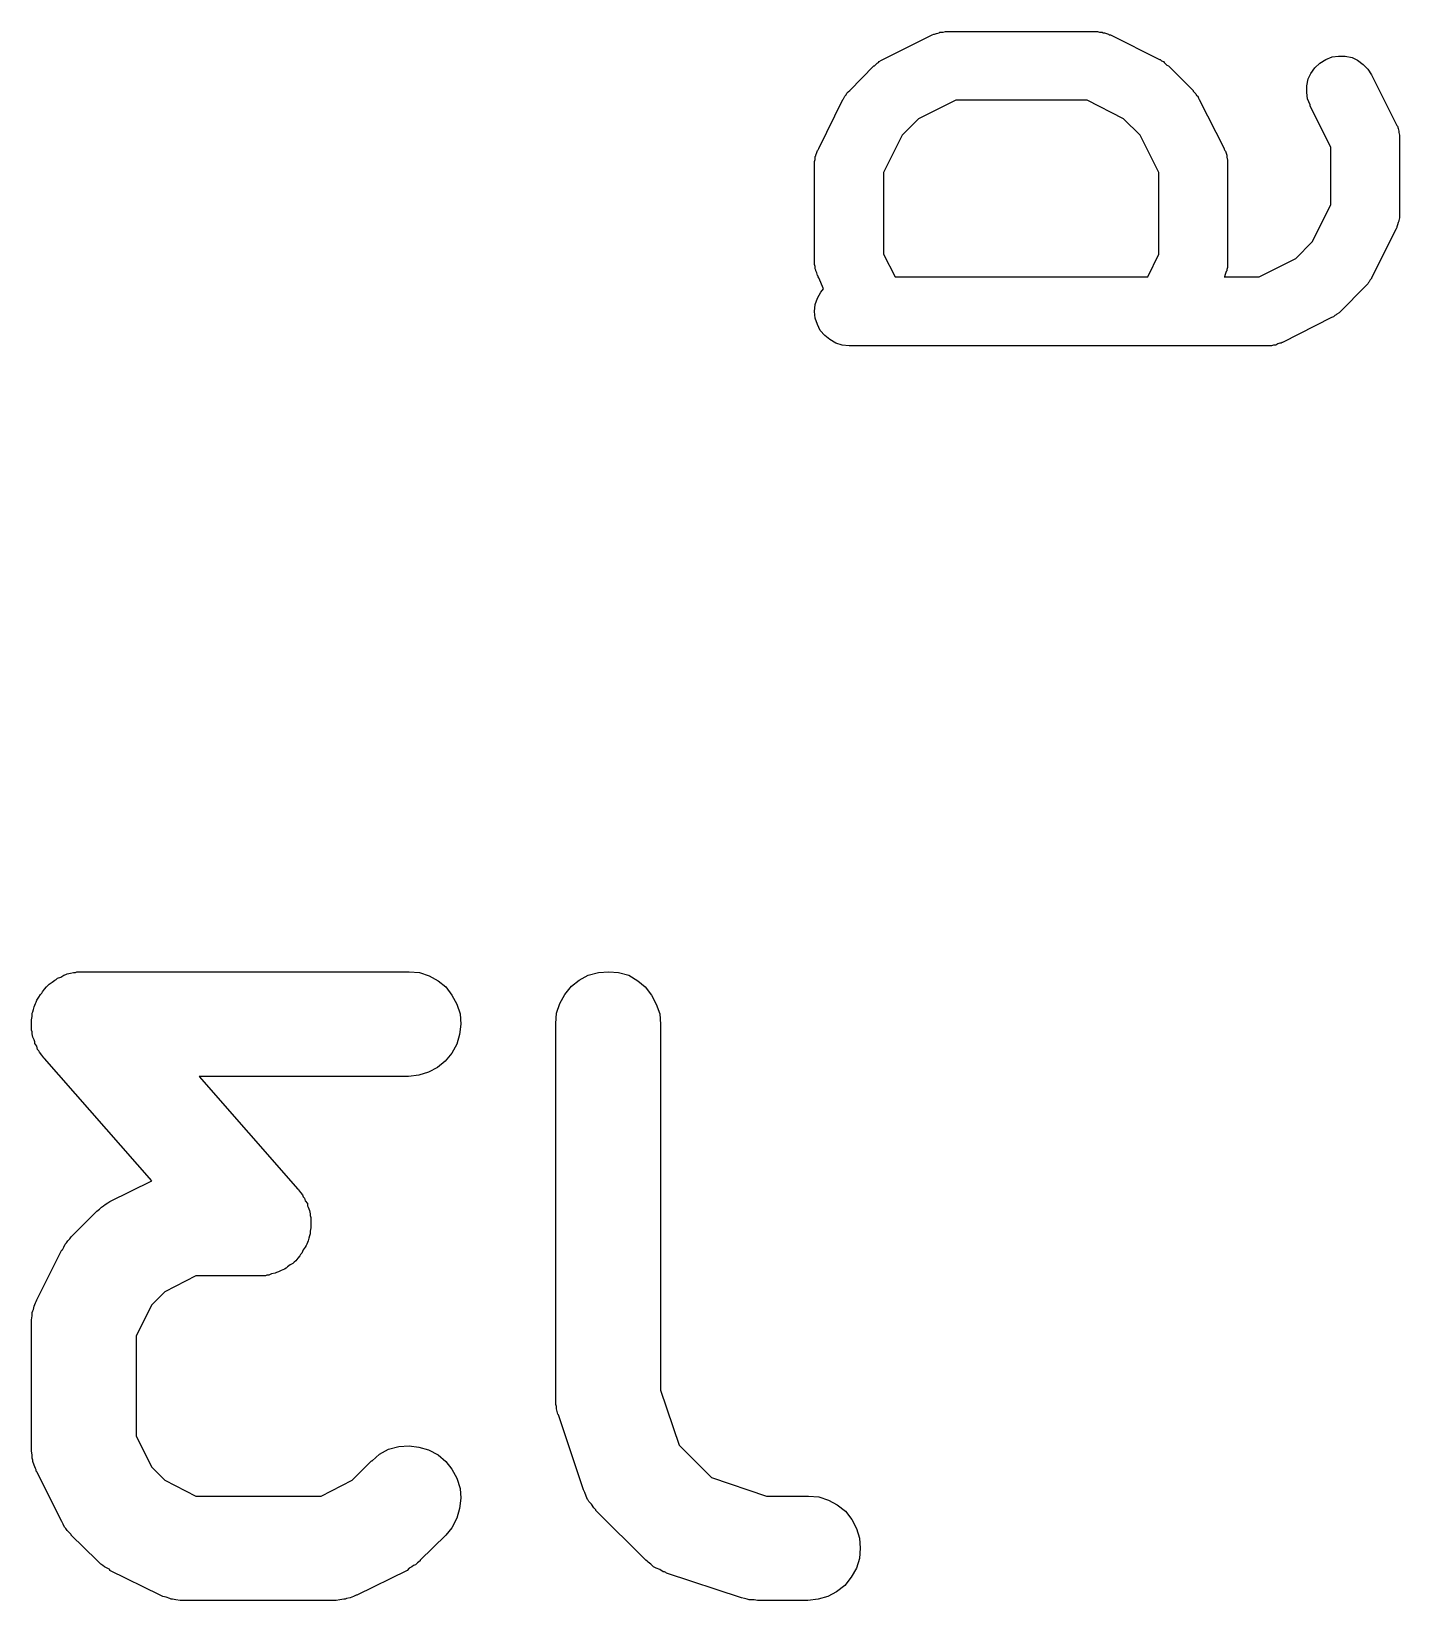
# Model space of a CAD drawing. Extents: x 99.2 to 141.2, y -118.7 to -76.
# Drawn here: x 101.201 to 103.189, y -105.581 to -103.3 of the extents above; entities that cross this region are included whole.
import ezdxf

# ---------------------------------------------------------------- set-up
doc = ezdxf.new("R2010")
doc.units = 0
doc.layers.add('BLACK', color=7, linetype='CONTINUOUS')

msp = doc.modelspace()

# ---------------------------------------------------------------- linework, layer by layer
at = {"layer": 'BLACK', "linetype": 'CONTINUOUS'}
for p, q in [((102.438, -103.341), (102.51, -103.305)), ((102.51, -103.305), (102.512, -103.304)), ((102.51, -103.305), (102.51, -103.305)), ((102.512, -103.304), (102.513, -103.304)), ((102.513, -103.304), (102.516, -103.303)), ((102.516, -103.303), (102.52, -103.302)), ((102.52, -103.302), (102.521, -103.301)), ((102.521, -103.301), (102.522, -103.301)), ((102.522, -103.301), (102.526, -103.301)), ((102.526, -103.301), (102.529, -103.3)), ((102.529, -103.3), (102.531, -103.3)), ((102.531, -103.3), (102.532, -103.3)), ((102.532, -103.3), (102.746, -103.3)), ((102.746, -103.3), (102.747, -103.3)), ((102.747, -103.3), (102.749, -103.3)), ((102.749, -103.3), (102.75, -103.3)), ((102.75, -103.3), (102.753, -103.301)), ((102.753, -103.301), (102.757, -103.301)), ((102.757, -103.301), (102.758, -103.302)), ((102.758, -103.302), (102.76, -103.302)), ((102.76, -103.302), (102.763, -103.303)), ((102.763, -103.303), (102.766, -103.304)), ((102.766, -103.304), (102.767, -103.305)), ((102.767, -103.305), (102.769, -103.305)), ((102.769, -103.305), (102.84, -103.341)), ((102.39, -103.386), (102.425, -103.35)), ((102.425, -103.35), (102.426, -103.35)), ((102.426, -103.35), (102.428, -103.348)), ((102.428, -103.348), (102.43, -103.346)), ((102.43, -103.346), (102.432, -103.345)), ((102.432, -103.345), (102.433, -103.344)), ((102.433, -103.344), (102.436, -103.342)), ((102.436, -103.342), (102.438, -103.341)), ((102.84, -103.341), (102.841, -103.341)), ((102.841, -103.341), (102.843, -103.343)), ((102.843, -103.343), (102.846, -103.344)), ((102.846, -103.344), (102.847, -103.345)), ((102.847, -103.345), (102.849, -103.347)), ((102.849, -103.347), (102.851, -103.349)), ((102.851, -103.349), (102.853, -103.35)), ((102.853, -103.35), (102.889, -103.386)), ((103.066, -103.353), (103.073, -103.346)), ((103.073, -103.346), (103.082, -103.341)), ((103.082, -103.341), (103.091, -103.337)), ((103.091, -103.337), (103.1, -103.336)), ((103.1, -103.336), (103.11, -103.336)), ((103.11, -103.336), (103.12, -103.338)), ((103.12, -103.338), (103.128, -103.342)), ((103.128, -103.342), (103.136, -103.348)), ((103.136, -103.348), (103.143, -103.355)), ((103.054, -103.379), (103.056, -103.369)), ((103.056, -103.369), (103.06, -103.361)), ((103.06, -103.361), (103.066, -103.353)), ((103.143, -103.355), (103.148, -103.363)), ((103.148, -103.363), (103.184, -103.435)), ((102.381, -103.398), (102.382, -103.396)), ((102.382, -103.396), (102.383, -103.394)), ((102.383, -103.394), (102.385, -103.392)), ((102.385, -103.392), (102.386, -103.39)), ((102.386, -103.39), (102.388, -103.388)), ((102.388, -103.388), (102.39, -103.386)), ((102.889, -103.386), (102.889, -103.387)), ((102.889, -103.387), (102.891, -103.389)), ((102.891, -103.389), (102.893, -103.391)), ((102.893, -103.391), (102.894, -103.393)), ((102.894, -103.393), (102.896, -103.394)), ((102.896, -103.394), (102.897, -103.397)), ((102.897, -103.397), (102.898, -103.399)), ((103.054, -103.389), (103.054, -103.379)), ((103.055, -103.398), (103.054, -103.389)), ((102.345, -103.47), (102.38, -103.399)), ((102.38, -103.399), (102.381, -103.398)), ((102.544, -103.4), (102.49, -103.427)), ((102.735, -103.4), (102.544, -103.4)), ((102.788, -103.427), (102.735, -103.4)), ((102.898, -103.399), (102.934, -103.47)), ((103.059, -103.407), (103.055, -103.398)), ((103.059, -103.408), (103.059, -103.407)), ((103.089, -103.469), (103.059, -103.408)), ((102.49, -103.427), (102.466, -103.451)), ((102.812, -103.451), (102.788, -103.427)), ((103.184, -103.435), (103.184, -103.435)), ((103.184, -103.435), (103.185, -103.437)), ((103.185, -103.437), (103.186, -103.438)), ((103.186, -103.438), (103.187, -103.441)), ((103.187, -103.441), (103.188, -103.445)), ((102.466, -103.451), (102.439, -103.505)), ((102.839, -103.505), (102.812, -103.451)), ((103.188, -103.445), (103.188, -103.446)), ((103.188, -103.446), (103.188, -103.447)), ((103.188, -103.447), (103.189, -103.451)), ((103.189, -103.451), (103.189, -103.454)), ((103.189, -103.454), (103.189, -103.456)), ((103.189, -103.456), (103.189, -103.457)), ((103.189, -103.457), (103.189, -103.564)), ((102.339, -103.489), (102.34, -103.486)), ((102.34, -103.482), (102.341, -103.481)), ((102.34, -103.486), (102.34, -103.482)), ((102.341, -103.48), (102.342, -103.476)), ((102.341, -103.481), (102.341, -103.48)), ((102.342, -103.476), (102.343, -103.473)), ((102.343, -103.473), (102.344, -103.472)), ((102.344, -103.472), (102.345, -103.47)), ((102.934, -103.47), (102.934, -103.471)), ((102.934, -103.471), (102.935, -103.473)), ((102.935, -103.473), (102.936, -103.474)), ((102.936, -103.474), (102.937, -103.477)), ((102.937, -103.477), (102.938, -103.48)), ((102.938, -103.48), (102.938, -103.482)), ((102.938, -103.482), (102.938, -103.483)), ((102.938, -103.483), (102.939, -103.487)), ((102.939, -103.487), (102.939, -103.49)), ((103.089, -103.552), (103.089, -103.469)), ((102.339, -103.491), (102.339, -103.489)), ((102.339, -103.492), (102.339, -103.491)), ((102.339, -103.493), (102.339, -103.492)), ((102.339, -103.636), (102.339, -103.493)), ((102.439, -103.505), (102.439, -103.624)), ((102.839, -103.624), (102.839, -103.505)), ((102.939, -103.49), (102.939, -103.491)), ((102.939, -103.491), (102.939, -103.493)), ((102.939, -103.493), (102.939, -103.636)), ((103.062, -103.606), (103.089, -103.552)), ((103.187, -103.578), (103.186, -103.581)), ((103.188, -103.576), (103.187, -103.578)), ((103.189, -103.571), (103.188, -103.575)), ((103.188, -103.575), (103.188, -103.576)), ((103.189, -103.564), (103.189, -103.565)), ((103.189, -103.565), (103.189, -103.566)), ((103.189, -103.566), (103.189, -103.568)), ((103.189, -103.568), (103.189, -103.571)), ((103.184, -103.587), (103.148, -103.658)), ((103.185, -103.585), (103.184, -103.587)), ((103.186, -103.581), (103.185, -103.584)), ((103.185, -103.584), (103.185, -103.585)), ((102.439, -103.624), (102.456, -103.657)), ((102.823, -103.657), (102.839, -103.624)), ((103.038, -103.63), (103.062, -103.606)), ((102.339, -103.637), (102.339, -103.636)), ((102.339, -103.639), (102.339, -103.637)), ((102.34, -103.642), (102.339, -103.639)), ((102.34, -103.645), (102.34, -103.642)), ((102.341, -103.647), (102.34, -103.645)), ((102.341, -103.648), (102.341, -103.647)), ((102.342, -103.651), (102.341, -103.648)), ((102.938, -103.648), (102.937, -103.649)), ((102.939, -103.643), (102.938, -103.646)), ((102.938, -103.646), (102.938, -103.648)), ((102.939, -103.636), (102.939, -103.636)), ((102.939, -103.636), (102.939, -103.638)), ((102.939, -103.638), (102.939, -103.639)), ((102.939, -103.639), (102.939, -103.643)), ((102.985, -103.657), (103.038, -103.63)), ((102.343, -103.655), (102.342, -103.651)), ((102.344, -103.656), (102.343, -103.655)), ((102.344, -103.657), (102.344, -103.656)), ((102.345, -103.658), (102.344, -103.657)), ((102.352, -103.674), (102.345, -103.658)), ((102.456, -103.657), (102.823, -103.657)), ((102.935, -103.657), (102.934, -103.657)), ((102.934, -103.657), (102.985, -103.657)), ((102.936, -103.652), (102.935, -103.655)), ((102.935, -103.655), (102.935, -103.657)), ((102.937, -103.649), (102.936, -103.652)), ((103.139, -103.671), (103.103, -103.707)), ((103.141, -103.669), (103.139, -103.671)), ((103.143, -103.667), (103.141, -103.669)), ((103.144, -103.665), (103.143, -103.667)), ((103.145, -103.664), (103.144, -103.665)), ((103.146, -103.661), (103.145, -103.664)), ((103.148, -103.659), (103.146, -103.661)), ((103.148, -103.658), (103.148, -103.659)), ((102.34, -103.697), (102.343, -103.688)), ((102.343, -103.688), (102.348, -103.679)), ((102.348, -103.679), (102.352, -103.674)), ((102.339, -103.707), (102.34, -103.697)), ((102.34, -103.717), (102.339, -103.707)), ((102.343, -103.726), (102.34, -103.717)), ((103.09, -103.716), (103.019, -103.752)), ((103.093, -103.715), (103.09, -103.716)), ((103.095, -103.713), (103.093, -103.715)), ((103.097, -103.712), (103.095, -103.713)), ((103.098, -103.711), (103.097, -103.712)), ((103.101, -103.709), (103.098, -103.711)), ((103.103, -103.707), (103.101, -103.709)), ((103.103, -103.707), (103.103, -103.707)), ((102.347, -103.735), (102.343, -103.726)), ((102.354, -103.742), (102.347, -103.735)), ((102.361, -103.748), (102.354, -103.742)), ((102.37, -103.753), (102.361, -103.748)), ((102.379, -103.756), (102.37, -103.753)), ((102.389, -103.757), (102.379, -103.756)), ((102.996, -103.757), (102.389, -103.757)), ((102.389, -103.757), (102.389, -103.757)), ((102.998, -103.757), (102.996, -103.757)), ((102.999, -103.757), (102.998, -103.757)), ((103.003, -103.757), (102.999, -103.757)), ((103.006, -103.756), (103.003, -103.757)), ((103.008, -103.756), (103.006, -103.756)), ((103.009, -103.756), (103.008, -103.756)), ((103.012, -103.754), (103.009, -103.756)), ((103.015, -103.753), (103.012, -103.754)), ((103.017, -103.753), (103.015, -103.753)), ((103.018, -103.752), (103.017, -103.753)), ((103.019, -103.752), (103.018, -103.752)), ((101.239, -104.676), (101.244, -104.675)), ((101.244, -104.675), (101.248, -104.672)), ((101.248, -104.672), (101.251, -104.671)), ((101.251, -104.671), (101.253, -104.67)), ((101.253, -104.67), (101.258, -104.669)), ((101.258, -104.669), (101.262, -104.668)), ((101.262, -104.668), (101.265, -104.668)), ((101.265, -104.668), (101.267, -104.667)), ((101.267, -104.667), (101.272, -104.667)), ((101.272, -104.667), (101.277, -104.667)), ((101.277, -104.667), (101.749, -104.667)), ((101.749, -104.667), (101.75, -104.667)), ((101.75, -104.667), (101.765, -104.668)), ((101.765, -104.668), (101.779, -104.673)), ((101.779, -104.673), (101.792, -104.68)), ((101.997, -104.679), (102.01, -104.672)), ((102.01, -104.672), (102.025, -104.668)), ((102.025, -104.668), (102.04, -104.667)), ((102.04, -104.667), (102.054, -104.668)), ((102.054, -104.668), (102.069, -104.672)), ((102.069, -104.672), (102.082, -104.68)), ((101.216, -104.698), (101.217, -104.696)), ((101.217, -104.696), (101.22, -104.692)), ((101.22, -104.692), (101.223, -104.689)), ((101.223, -104.689), (101.225, -104.687)), ((101.225, -104.687), (101.227, -104.685)), ((101.227, -104.685), (101.231, -104.682)), ((101.231, -104.682), (101.235, -104.679)), ((101.235, -104.679), (101.237, -104.678)), ((101.237, -104.678), (101.239, -104.676)), ((101.792, -104.68), (101.803, -104.689)), ((101.803, -104.689), (101.812, -104.701)), ((101.976, -104.7), (101.986, -104.688)), ((101.986, -104.688), (101.997, -104.679)), ((102.082, -104.68), (102.093, -104.689)), ((102.093, -104.689), (102.102, -104.701)), ((101.204, -104.722), (101.205, -104.718)), ((101.205, -104.718), (101.207, -104.713)), ((101.207, -104.713), (101.208, -104.711)), ((101.208, -104.711), (101.209, -104.708)), ((101.209, -104.708), (101.212, -104.704)), ((101.212, -104.704), (101.214, -104.7)), ((101.214, -104.7), (101.216, -104.698)), ((101.812, -104.701), (101.819, -104.714)), ((101.819, -104.714), (101.824, -104.728)), ((101.964, -104.727), (101.969, -104.713)), ((101.969, -104.713), (101.976, -104.7)), ((102.102, -104.701), (102.109, -104.714)), ((102.109, -104.714), (102.114, -104.728)), ((101.201, -104.737), (101.202, -104.732)), ((101.201, -104.74), (101.201, -104.737)), ((101.201, -104.742), (101.201, -104.74)), ((101.201, -104.747), (101.201, -104.742)), ((101.202, -104.727), (101.203, -104.725)), ((101.202, -104.732), (101.202, -104.727)), ((101.203, -104.725), (101.204, -104.722)), ((101.825, -104.743), (101.823, -104.758)), ((101.824, -104.728), (101.825, -104.743)), ((101.963, -104.742), (101.964, -104.727)), ((101.963, -104.743), (101.963, -104.742)), ((101.963, -105.287), (101.963, -104.743)), ((102.114, -104.728), (102.115, -104.743)), ((102.115, -104.743), (102.115, -105.275)), ((101.201, -104.752), (101.201, -104.747)), ((101.202, -104.754), (101.201, -104.752)), ((101.202, -104.757), (101.202, -104.754)), ((101.203, -104.762), (101.202, -104.757)), ((101.205, -104.766), (101.203, -104.762)), ((101.206, -104.769), (101.205, -104.766)), ((101.823, -104.758), (101.819, -104.772)), ((101.206, -104.771), (101.206, -104.769)), ((101.209, -104.775), (101.206, -104.771)), ((101.21, -104.78), (101.209, -104.775)), ((101.212, -104.782), (101.21, -104.78)), ((101.213, -104.784), (101.212, -104.782)), ((101.216, -104.788), (101.213, -104.784)), ((101.219, -104.792), (101.216, -104.788)), ((101.812, -104.785), (101.802, -104.797)), ((101.819, -104.772), (101.812, -104.785)), ((101.22, -104.793), (101.219, -104.792)), ((101.376, -104.971), (101.22, -104.793)), ((101.791, -104.806), (101.778, -104.813)), ((101.802, -104.797), (101.791, -104.806)), ((101.749, -104.819), (101.445, -104.819)), ((101.445, -104.819), (101.588, -104.983)), ((101.764, -104.817), (101.749, -104.819)), ((101.778, -104.813), (101.764, -104.817)), ((101.315, -105.001), (101.376, -104.971)), ((101.588, -104.983), (101.589, -104.984)), ((101.589, -104.984), (101.592, -104.988)), ((101.592, -104.988), (101.595, -104.991)), ((101.595, -104.991), (101.596, -104.994)), ((101.596, -104.994), (101.598, -104.996)), ((101.259, -105.052), (101.296, -105.015)), ((101.296, -105.015), (101.3, -105.012)), ((101.296, -105.015), (101.296, -105.015)), ((101.3, -105.012), (101.303, -105.009)), ((101.303, -105.009), (101.306, -105.007)), ((101.306, -105.007), (101.308, -105.005)), ((101.308, -105.005), (101.312, -105.003)), ((101.312, -105.003), (101.315, -105.001)), ((101.598, -104.996), (101.599, -105)), ((101.599, -105), (101.602, -105.004)), ((101.602, -105.004), (101.602, -105.007)), ((101.602, -105.007), (101.603, -105.009)), ((101.603, -105.009), (101.605, -105.014)), ((101.605, -105.014), (101.606, -105.019)), ((101.606, -105.019), (101.606, -105.021)), ((101.606, -105.021), (101.607, -105.024)), ((101.607, -105.039), (101.606, -105.044)), ((101.607, -105.024), (101.607, -105.029)), ((101.607, -105.029), (101.607, -105.034)), ((101.607, -105.034), (101.607, -105.036)), ((101.607, -105.036), (101.607, -105.039)), ((101.25, -105.063), (101.252, -105.061)), ((101.252, -105.061), (101.254, -105.058)), ((101.254, -105.058), (101.257, -105.055)), ((101.257, -105.055), (101.259, -105.052)), ((101.603, -105.058), (101.601, -105.063)), ((101.604, -105.054), (101.603, -105.058)), ((101.605, -105.051), (101.604, -105.054)), ((101.606, -105.048), (101.605, -105.051)), ((101.606, -105.044), (101.606, -105.048)), ((101.209, -105.144), (101.245, -105.071)), ((101.245, -105.071), (101.246, -105.071)), ((101.246, -105.071), (101.248, -105.067)), ((101.248, -105.067), (101.25, -105.063)), ((101.588, -105.083), (101.585, -105.087)), ((101.591, -105.08), (101.588, -105.083)), ((101.592, -105.078), (101.591, -105.08)), ((101.594, -105.076), (101.592, -105.078)), ((101.596, -105.071), (101.594, -105.076)), ((101.599, -105.067), (101.596, -105.071)), ((101.6, -105.065), (101.599, -105.067)), ((101.601, -105.063), (101.6, -105.065)), ((101.543, -105.108), (101.541, -105.109)), ((101.546, -105.108), (101.543, -105.108)), ((101.55, -105.106), (101.546, -105.108)), ((101.555, -105.105), (101.55, -105.106)), ((101.557, -105.104), (101.555, -105.105)), ((101.56, -105.103), (101.557, -105.104)), ((101.564, -105.101), (101.56, -105.103)), ((101.569, -105.099), (101.564, -105.101)), ((101.571, -105.098), (101.569, -105.099)), ((101.573, -105.096), (101.571, -105.098)), ((101.577, -105.093), (101.573, -105.096)), ((101.581, -105.091), (101.577, -105.093)), ((101.583, -105.089), (101.581, -105.091)), ((101.585, -105.087), (101.583, -105.089)), ((101.44, -105.109), (101.395, -105.132)), ((101.531, -105.109), (101.44, -105.109)), ((101.536, -105.109), (101.531, -105.109)), ((101.541, -105.109), (101.536, -105.109)), ((101.204, -105.158), (101.205, -105.153)), ((101.205, -105.153), (101.207, -105.148)), ((101.207, -105.148), (101.208, -105.146)), ((101.208, -105.146), (101.209, -105.144)), ((101.376, -105.151), (101.353, -105.196)), ((101.395, -105.132), (101.376, -105.151)), ((101.201, -105.173), (101.202, -105.167)), ((101.201, -105.175), (101.201, -105.173)), ((101.201, -105.177), (101.201, -105.175)), ((101.202, -105.162), (101.203, -105.16)), ((101.202, -105.167), (101.202, -105.162)), ((101.203, -105.16), (101.204, -105.158)), ((101.201, -105.178), (101.201, -105.177)), ((101.201, -105.36), (101.201, -105.178)), ((101.353, -105.196), (101.353, -105.342)), ((101.963, -105.291), (101.963, -105.287)), ((102.115, -105.275), (102.142, -105.355)), ((101.963, -105.296), (101.963, -105.291)), ((101.964, -105.299), (101.963, -105.296)), ((101.964, -105.302), (101.964, -105.299)), ((101.965, -105.306), (101.964, -105.302)), ((101.966, -105.31), (101.965, -105.306)), ((101.967, -105.311), (101.966, -105.31)), ((102.003, -105.42), (101.967, -105.311)), ((101.353, -105.342), (101.376, -105.387)), ((101.72, -105.361), (101.735, -105.357)), ((101.735, -105.357), (101.75, -105.356)), ((101.75, -105.356), (101.764, -105.358)), ((101.764, -105.358), (101.778, -105.362)), ((102.142, -105.355), (102.189, -105.402)), ((101.201, -105.362), (101.201, -105.36)), ((101.201, -105.364), (101.201, -105.362)), ((101.202, -105.369), (101.201, -105.364)), ((101.202, -105.374), (101.202, -105.369)), ((101.203, -105.377), (101.202, -105.374)), ((101.203, -105.379), (101.203, -105.377)), ((101.205, -105.384), (101.203, -105.379)), ((101.667, -105.406), (101.695, -105.378)), ((101.695, -105.378), (101.696, -105.378)), ((101.696, -105.378), (101.707, -105.368)), ((101.707, -105.368), (101.72, -105.361)), ((101.778, -105.362), (101.792, -105.369)), ((101.792, -105.369), (101.803, -105.379)), ((101.803, -105.379), (101.812, -105.39)), ((101.207, -105.389), (101.205, -105.384)), ((101.208, -105.391), (101.207, -105.389)), ((101.208, -105.393), (101.208, -105.391)), ((101.209, -105.394), (101.208, -105.393)), ((101.245, -105.466), (101.209, -105.394)), ((101.376, -105.387), (101.395, -105.406)), ((101.812, -105.39), (101.819, -105.403)), ((101.819, -105.403), (101.824, -105.418)), ((102.189, -105.402), (102.269, -105.429)), ((101.395, -105.406), (101.44, -105.429)), ((101.622, -105.429), (101.667, -105.406)), ((101.824, -105.418), (101.825, -105.432)), ((102.004, -105.422), (102.003, -105.42)), ((102.005, -105.424), (102.004, -105.422)), ((102.007, -105.429), (102.005, -105.424)), ((101.44, -105.429), (101.622, -105.429)), ((101.823, -105.447), (101.819, -105.461)), ((101.825, -105.432), (101.823, -105.447)), ((102.009, -105.434), (102.007, -105.429)), ((102.01, -105.435), (102.009, -105.434)), ((102.011, -105.437), (102.01, -105.435)), ((102.015, -105.441), (102.011, -105.437)), ((102.018, -105.446), (102.015, -105.441)), ((102.019, -105.447), (102.018, -105.446)), ((102.021, -105.449), (102.019, -105.447)), ((102.021, -105.45), (102.021, -105.449)), ((102.094, -105.522), (102.021, -105.45)), ((102.269, -105.429), (102.329, -105.429)), ((102.329, -105.429), (102.33, -105.429)), ((102.33, -105.429), (102.345, -105.43)), ((102.345, -105.43), (102.359, -105.435)), ((102.359, -105.435), (102.372, -105.442)), ((102.372, -105.442), (102.384, -105.451)), ((101.247, -105.47), (101.245, -105.466)), ((101.249, -105.474), (101.247, -105.47)), ((101.819, -105.461), (101.812, -105.475)), ((102.384, -105.451), (102.393, -105.463)), ((102.393, -105.463), (102.4, -105.476)), ((101.251, -105.476), (101.249, -105.474)), ((101.253, -105.479), (101.251, -105.476)), ((101.256, -105.482), (101.253, -105.479)), ((101.259, -105.485), (101.256, -105.482)), ((101.259, -105.486), (101.259, -105.485)), ((101.296, -105.522), (101.259, -105.486)), ((101.803, -105.486), (101.766, -105.522)), ((101.812, -105.475), (101.803, -105.486)), ((102.4, -105.476), (102.404, -105.49)), ((102.404, -105.49), (102.405, -105.505)), ((102.405, -105.505), (102.404, -105.52)), ((101.299, -105.525), (101.296, -105.522)), ((101.302, -105.528), (101.299, -105.525)), ((101.305, -105.53), (101.302, -105.528)), ((101.307, -105.532), (101.305, -105.53)), ((101.311, -105.534), (101.307, -105.532)), ((101.315, -105.536), (101.311, -105.534)), ((101.315, -105.537), (101.315, -105.536)), ((101.388, -105.573), (101.315, -105.537)), ((101.747, -105.537), (101.674, -105.573)), ((101.75, -105.534), (101.747, -105.537)), ((101.754, -105.532), (101.75, -105.534)), ((101.756, -105.53), (101.754, -105.532)), ((101.759, -105.529), (101.756, -105.53)), ((101.762, -105.526), (101.759, -105.529)), ((101.766, -105.523), (101.762, -105.526)), ((101.766, -105.522), (101.766, -105.523)), ((102.096, -105.524), (102.094, -105.522)), ((102.097, -105.525), (102.096, -105.524)), ((102.101, -105.528), (102.097, -105.525)), ((102.105, -105.532), (102.101, -105.528)), ((102.107, -105.533), (102.105, -105.532)), ((102.109, -105.534), (102.107, -105.533)), ((102.114, -105.536), (102.109, -105.534)), ((102.119, -105.539), (102.114, -105.536)), ((102.121, -105.539), (102.119, -105.539)), ((102.123, -105.54), (102.121, -105.539)), ((102.124, -105.541), (102.123, -105.54)), ((102.233, -105.577), (102.124, -105.541)), ((102.4, -105.534), (102.392, -105.547)), ((102.404, -105.52), (102.4, -105.534)), ((102.383, -105.559), (102.371, -105.568)), ((102.392, -105.547), (102.383, -105.559)), ((101.39, -105.574), (101.388, -105.573)), ((101.392, -105.575), (101.39, -105.574)), ((101.397, -105.576), (101.392, -105.575)), ((101.402, -105.578), (101.397, -105.576)), ((101.404, -105.579), (101.402, -105.578)), ((101.406, -105.579), (101.404, -105.579)), ((101.411, -105.58), (101.406, -105.579)), ((101.417, -105.581), (101.411, -105.58)), ((101.419, -105.581), (101.417, -105.581)), ((101.421, -105.581), (101.419, -105.581)), ((101.422, -105.581), (101.421, -105.581)), ((101.64, -105.581), (101.422, -105.581)), ((101.642, -105.581), (101.64, -105.581)), ((101.644, -105.581), (101.642, -105.581)), ((101.649, -105.58), (101.644, -105.581)), ((101.655, -105.579), (101.649, -105.58)), ((101.657, -105.579), (101.655, -105.579)), ((101.659, -105.578), (101.657, -105.579)), ((101.664, -105.577), (101.659, -105.578)), ((101.669, -105.575), (101.664, -105.577)), ((101.671, -105.574), (101.669, -105.575)), ((101.673, -105.573), (101.671, -105.574)), ((101.674, -105.573), (101.673, -105.573)), ((102.237, -105.578), (102.233, -105.577)), ((102.241, -105.579), (102.237, -105.578)), ((102.244, -105.58), (102.241, -105.579)), ((102.247, -105.58), (102.244, -105.58)), ((102.251, -105.58), (102.247, -105.58)), ((102.256, -105.581), (102.251, -105.58)), ((102.257, -105.581), (102.256, -105.581)), ((102.329, -105.581), (102.257, -105.581)), ((102.344, -105.579), (102.329, -105.581)), ((102.358, -105.575), (102.344, -105.579)), ((102.371, -105.568), (102.358, -105.575))]:
    msp.add_line(p, q, dxfattribs=at)

doc.saveas('drawing.dxf')
